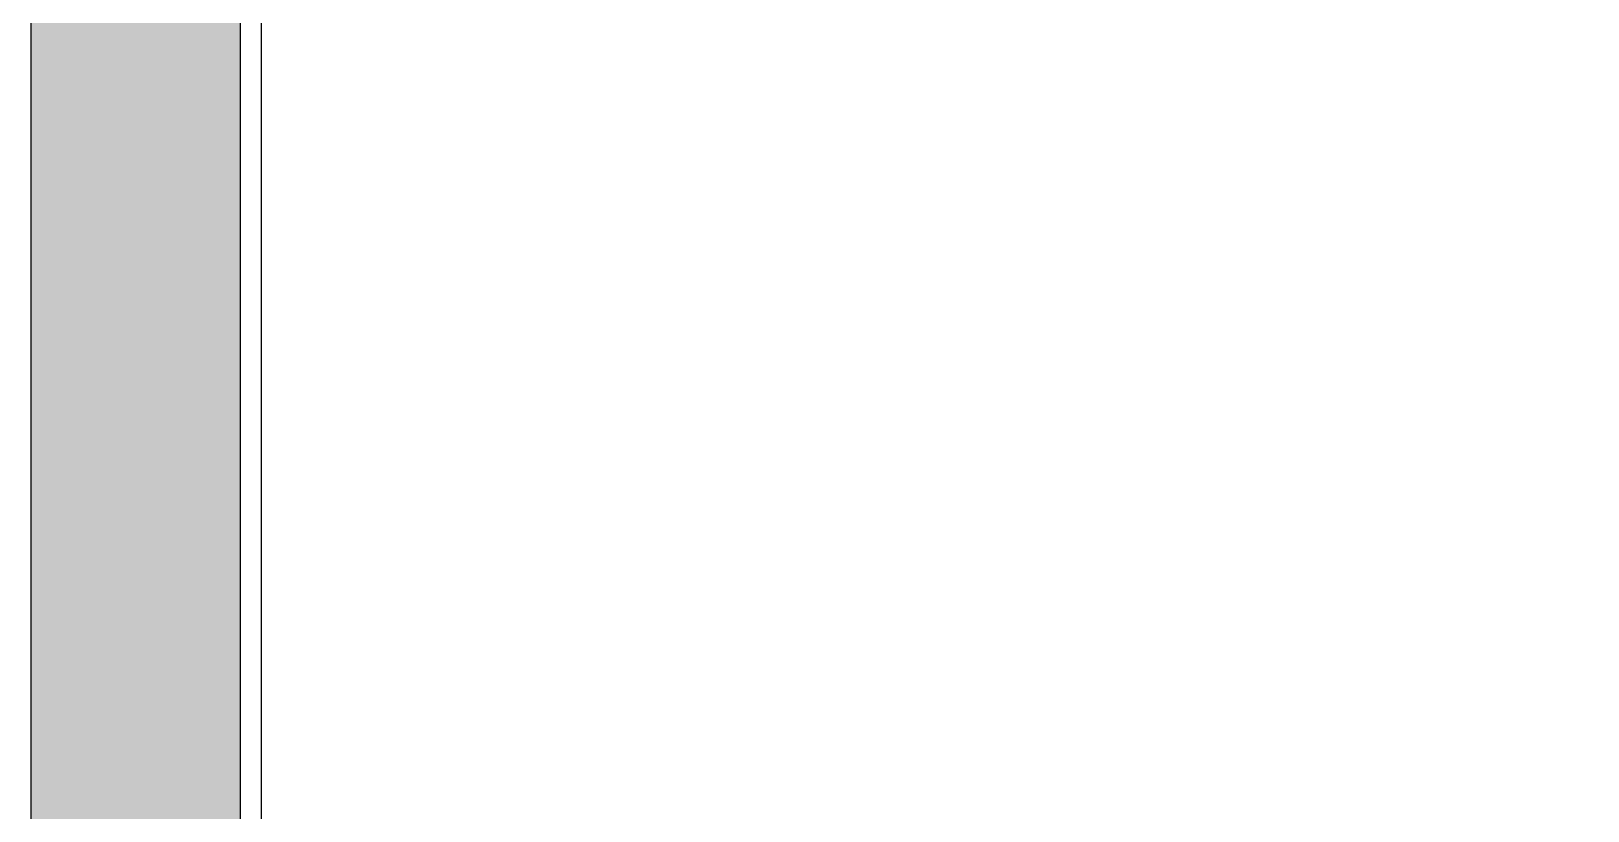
# Model space of a CAD drawing. Header units: inches. Extents: x 21 to 32698, y 13 to 3712.
# Drawn here: x 17341.7 to 17527.9, y 1014.9 to 1108.2 of the extents above; entities that cross this region are included whole.
import ezdxf

# ---------------------------------------------------------------- set-up
doc = ezdxf.new("R2010")
doc.units = ezdxf.units.IN
doc.header["$MEASUREMENT"] = 0
doc.linetypes.add('DOT', pattern=[6.35, 0, -6.35])
for name, color, linetype, lineweight in [('Z_MİM_-KM-BEAM-RAY', 8, 'DOT', 25), ('Z_MİM_-KM-PATTERN-STRC', 8, 'Continuous', 25), ('Z_MİM_-KM-STRC-CONCRETE', 8, 'Continuous', 25), ('Z_MİM_-KM-WALL-PLASTER', 8, 'Continuous', 25)]:
    doc.layers.add(name, color=color, linetype=linetype, lineweight=lineweight)

# ---------------------------------------------------------------- blocks, each defined once
blk = doc.blocks.new('-KM_Kiriş İzi-2K')
at = {"layer": 'Z_MİM_-KM-BEAM-RAY'}
blk.add_line((1310, 55), (2010, 55), dxfattribs=at)
blk = doc.blocks.new('-KM_Kolon-2K')
at = {"layer": 'Z_MİM_-KM-PATTERN-STRC'}
blk.add_hatch(color=256, dxfattribs=at).paths.add_polyline_path([(2010, 370), (2035, 370), (2035, 0), (2010, 0)], flags=0)
at = {"layer": 'Z_MİM_-KM-STRC-CONCRETE'}
blk.add_lwpolyline([(2010, 370), (2035, 370), (2035, 0), (2010, 0)], close=True, dxfattribs=at)

msp = doc.modelspace()

# ---------------------------------------------------------------- linework, layer by layer
at = {"layer": 'Z_MİM_-KM-WALL-PLASTER'}
msp.add_lwpolyline([(17744.21, 1644.58), (17494.21, 1644.58), (17494.21, 1634.58), (17364.21, 1634.58), (17364.21, 1354.58), (17369.21, 1354.58), (17369.21, 1004.58), (17744.21, 1004.58)], close=True, dxfattribs=at)

# ---------------------------------------------------------------- block references
at = {"layer": 'Z_MİM_-KM-BEAM-RAY'}
msp.add_blockref('-KM_Kiriş İzi-2K', (15331.71, 982.08), dxfattribs=at)
at = {"layer": 'Z_MİM_-KM-STRC-CONCRETE'}
msp.add_blockref('-KM_Kolon-2K', (15331.71, 982.08), dxfattribs=at)

doc.saveas('drawing.dxf')
